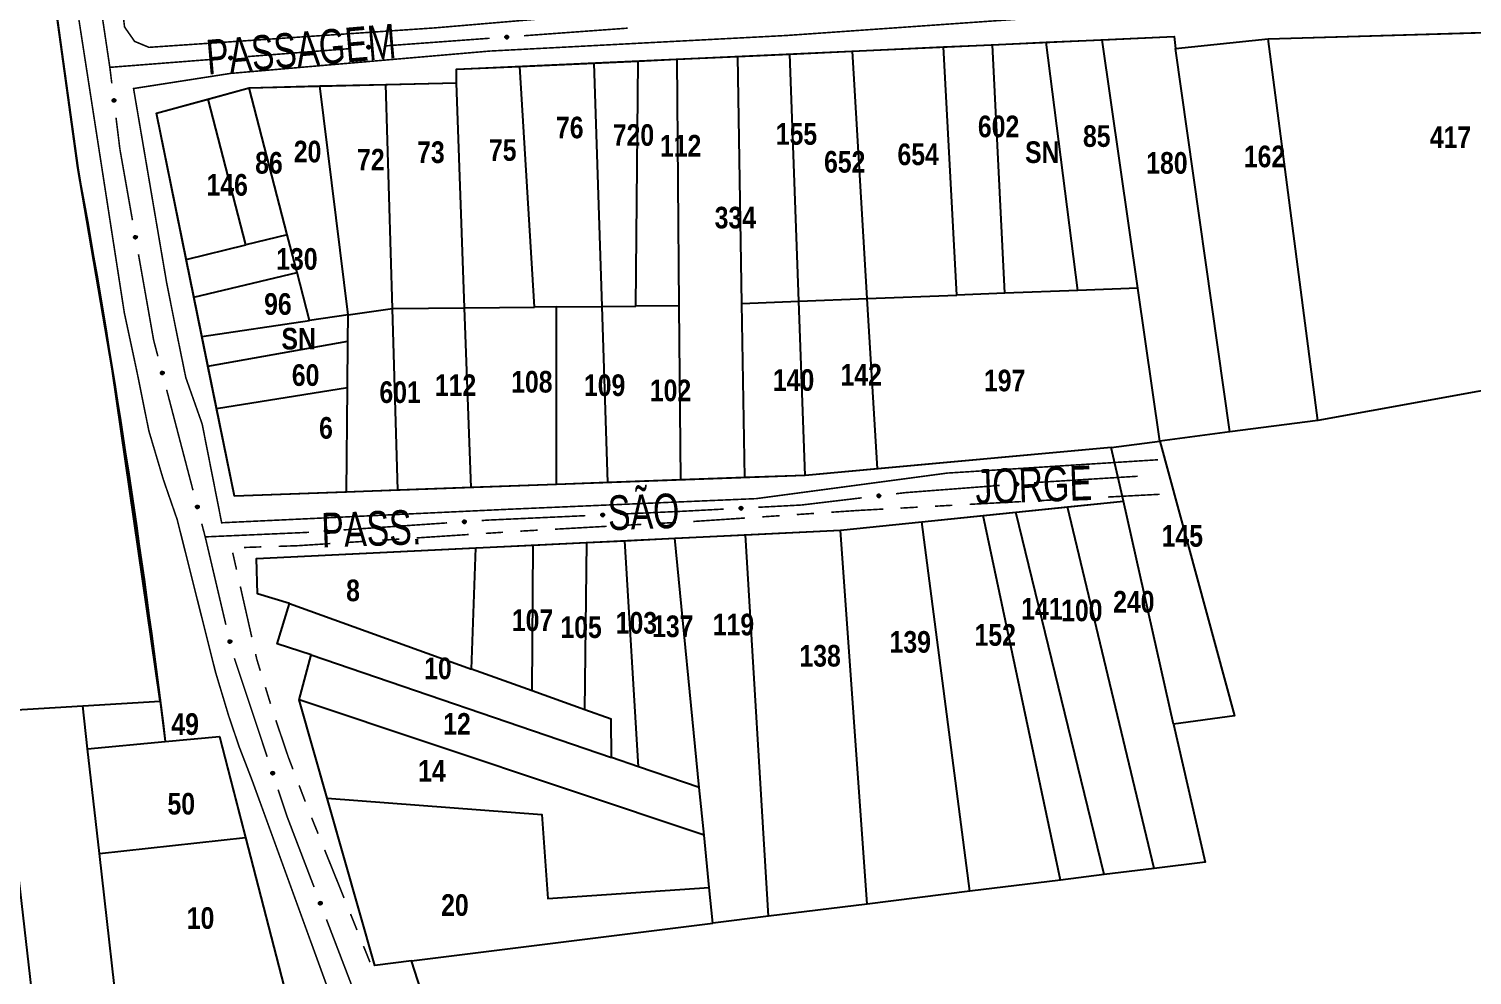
# Model space of a CAD drawing. Extents: x 203591 to 208218, y 4854879 to 4857795.
# Drawn here: x 204251.3 to 204418.1, y 4855908.1 to 4856017.5 of the extents above; entities that cross this region are included whole.
import ezdxf
from ezdxf.enums import TextEntityAlignment as Align

# ---------------------------------------------------------------- set-up
doc = ezdxf.new("R2010")
doc.units = 0
doc.header["$LTSCALE"] = 1.5
doc.header["$MEASUREMENT"] = 0
doc.linetypes.add('PHANTOMX2', pattern=[5, 2.5, -0.5, 0.5, -0.5, 0.5, -0.5])
doc.linetypes.add('TRACO_25', pattern=[8, 3, -1, 1, -1, 1, -1])
for name, color, linetype in [('CD-MALHA-LOTES', 40, 'CONTINUOUS'), ('RU-QUADRAS', 210, 'CONTINUOUS'), ('SV-EIXO-RUA-N-PAV', 6, 'CONTINUOUS'), ('SV-RUA-NAO-PAV-S-GUIA-C-GUIA', 7, 'PHANTOMX2'), ('SV-TXT-RUA-N-PAV-S-GUIA-C-GUIA', 7, 'CONTINUOUS'), ('Th_NmrPorta', 7, 'CONTINUOUS')]:
    doc.layers.add(name, color=color, linetype=linetype)
doc.styles.add('ARIAL', font='ARIAL.TTF')
doc.styles.get("Standard").update_dxf_attribs({"font": 'swisscbo.ttf'})

msp = doc.modelspace()

# ---------------------------------------------------------------- linework, layer by layer
at = {"layer": 'CD-MALHA-LOTES', "linetype": 'Continuous', "flags": 128}
for points in [[(204266.48, 4855939.79), (204260.93, 4855978.19), (204256.94, 4856001.4), (204253.98, 4856023)], [(204375.3, 4856016.21), (204383.62, 4856016.59), (204383.76, 4856015.18)], [(204383.76, 4856015.18), (204394.47, 4856016.31)], [(204394.47, 4856016.31), (204432.99, 4856017.43)], [(204400.24, 4855972.21), (204394.47, 4856016.31)], [(204339.23, 4856014.56), (204346.45, 4856014.89)], [(204346.45, 4856014.89), (204356.97, 4856015.37)], [(204348.17, 4855986.3), (204346.45, 4856014.89)], [(204356.97, 4856015.37), (204362.62, 4856015.63)], [(204358.53, 4855986.7), (204356.97, 4856015.37)], [(204362.62, 4856015.63), (204368.83, 4856015.91)], [(204364.04, 4855986.91), (204362.62, 4856015.63)], [(204368.83, 4856015.91), (204375.3, 4856016.21)], [(204372.48, 4855987.23), (204368.83, 4856015.91)], [(204379.43, 4855987.5), (204375.3, 4856016.21)], [(204390.07, 4855970.89), (204383.76, 4856015.18)], [(204300.7, 4856011.24), (204300.7, 4856012.79), (204308.02, 4856013.12)], [(204308.02, 4856013.12), (204316.62, 4856013.52)], [(204309.72, 4855985.31), (204308.02, 4856013.12)], [(204316.62, 4856013.52), (204321.7, 4856013.75)], [(204317.52, 4855985.37), (204316.62, 4856013.52)], [(204321.41, 4855985.41), (204321.7, 4856013.75)], [(204321.7, 4856013.75), (204326.2, 4856013.96)], [(204326.2, 4856013.96), (204333.19, 4856014.28)], [(204326.45, 4855985.45), (204326.2, 4856013.96)], [(204333.19, 4856014.28), (204339.23, 4856014.56)], [(204333.68, 4855985.74), (204333.19, 4856014.28)], [(204340.27, 4855985.99), (204339.23, 4856014.56)], [(204292.52, 4856011.04), (204300.7, 4856011.24)], [(204301.63, 4855985.24), (204300.7, 4856011.24)], [(204272.01, 4856009.36), (204276.75, 4856010.67)], [(204276.75, 4856010.67), (204284.91, 4856010.87)], [(204281.15, 4855993.67), (204276.75, 4856010.67)], [(204284.91, 4856010.87), (204292.52, 4856011.04)], [(204288.19, 4855984.42), (204284.91, 4856010.87)], [(204293.31, 4855985.17), (204292.52, 4856011.04)], [(204269.48, 4855990.82), (204266.04, 4856007.71), (204272.01, 4856009.36)], [(204276.36, 4855992.5), (204272.01, 4856009.36)], [(204281.15, 4855993.67), (204276.36, 4855992.5)], [(204282.28, 4855989.3), (204281.15, 4855993.67)], [(204269.48, 4855990.82), (204276.36, 4855992.5)], [(204270.37, 4855986.46), (204269.48, 4855990.82)], [(204270.37, 4855986.46), (204282.28, 4855989.3)], [(204283.71, 4855983.76), (204282.28, 4855989.3)], [(204271.29, 4855981.94), (204270.37, 4855986.46)], [(204340.27, 4855985.99), (204348.17, 4855986.3)], [(204348.17, 4855986.3), (204358.53, 4855986.7)], [(204349.35, 4855966.63), (204348.17, 4855986.3)], [(204364.04, 4855986.91), (204358.53, 4855986.7)], [(204372.48, 4855987.23), (204364.04, 4855986.91)], [(204379.43, 4855987.5), (204372.48, 4855987.23)], [(204381.96, 4855969.84), (204379.43, 4855987.5)], [(204288.19, 4855984.42), (204293.31, 4855985.17)], [(204293.31, 4855985.17), (204301.63, 4855985.24)], [(204293.94, 4855964.16), (204293.31, 4855985.17)], [(204301.63, 4855985.24), (204309.72, 4855985.31)], [(204302.38, 4855964.47), (204301.63, 4855985.24)], [(204312.25, 4855985.33), (204309.72, 4855985.31)], [(204312.25, 4855985.33), (204317.52, 4855985.37)], [(204312.26, 4855964.82), (204312.25, 4855985.33)], [(204317.52, 4855985.37), (204321.41, 4855985.41)], [(204318.17, 4855965.04), (204317.52, 4855985.37)], [(204326.45, 4855985.45), (204321.41, 4855985.41)], [(204326.63, 4855965.35), (204326.45, 4855985.45)], [(204333.68, 4855985.74), (204340.27, 4855985.99)], [(204334.02, 4855965.62), (204333.68, 4855985.74)], [(204341, 4855965.87), (204340.27, 4855985.99)], [(204271.29, 4855981.94), (204283.71, 4855983.76)], [(204288.19, 4855984.42), (204283.71, 4855983.76)], [(204288.16, 4855981.37), (204288.19, 4855984.42)], [(204271.99, 4855978.5), (204271.29, 4855981.94)], [(204271.99, 4855978.5), (204288.16, 4855981.37)], [(204288.11, 4855976.01), (204288.16, 4855981.37)], [(204449.53, 4855981.17), (204400.24, 4855972.21)], [(204272.99, 4855973.6), (204271.99, 4855978.5)], [(204272.99, 4855973.6), (204288.11, 4855976.01)], [(204288.01, 4855963.94), (204288.11, 4855976.01)], [(204288.01, 4855963.94), (204275.06, 4855963.47), (204272.99, 4855973.6)], [(204400.24, 4855972.21), (204390.07, 4855970.89)], [(204376.36, 4855969.11), (204381.96, 4855969.84)], [(204390.07, 4855970.89), (204381.96, 4855969.84)], [(204381.96, 4855969.84), (204390.59, 4855938.11), (204383.55, 4855937.13)], [(204376.36, 4855969.11), (204349.35, 4855966.63)], [(204377.77, 4855962.91), (204376.36, 4855969.11)], [(204349.35, 4855966.63), (204341, 4855965.87)], [(204312.26, 4855964.82), (204302.38, 4855964.47)], [(204318.17, 4855965.04), (204312.26, 4855964.82)], [(204326.63, 4855965.35), (204318.17, 4855965.04)], [(204334.02, 4855965.62), (204326.63, 4855965.35)], [(204341, 4855965.87), (204334.02, 4855965.62)], [(204293.94, 4855964.16), (204288.01, 4855963.94)], [(204302.38, 4855964.47), (204293.94, 4855964.16)], [(204371.29, 4855962.24), (204377.77, 4855962.91)], [(204383.55, 4855937.13), (204377.77, 4855962.91)], [(204354.48, 4855960.5), (204361.54, 4855961.23)], [(204361.54, 4855961.23), (204365.33, 4855961.62)], [(204370.48, 4855919.12), (204361.54, 4855961.23)], [(204365.33, 4855961.62), (204371.29, 4855962.24)], [(204375.52, 4855919.75), (204365.33, 4855961.62)], [(204381.3, 4855920.47), (204371.29, 4855962.24)], [(204345.08, 4855959.53), (204354.48, 4855960.5)], [(204360.02, 4855917.82), (204354.48, 4855960.5)], [(204309.57, 4855957.82), (204315.78, 4855958.12)], [(204315.54, 4855938.79), (204315.78, 4855958.12)], [(204315.78, 4855958.12), (204320.14, 4855958.33)], [(204320.14, 4855958.33), (204325.92, 4855958.61)], [(204321.75, 4855932.21), (204320.14, 4855958.33)], [(204325.92, 4855958.61), (204334.08, 4855959)], [(204328.76, 4855929.81), (204325.92, 4855958.61)], [(204334.08, 4855959), (204345.08, 4855959.53)], [(204336.76, 4855914.93), (204334.08, 4855959)], [(204348.16, 4855916.34), (204345.08, 4855959.53)], [(204281.4, 4855951.07), (204277.73, 4855952.2), (204277.59, 4855956.29), (204302.95, 4855957.51)], [(204302.44, 4855943.5), (204302.95, 4855957.51)], [(204302.95, 4855957.51), (204309.57, 4855957.82)], [(204309.45, 4855940.98), (204309.57, 4855957.82)], [(204283.93, 4855945.16), (204279.99, 4855946.42), (204281.4, 4855951.07)], [(204281.4, 4855951.07), (204302.44, 4855943.5)], [(204282.52, 4855939.94), (204283.93, 4855945.16)], [(204283.93, 4855945.16), (204318.63, 4855933.28)], [(204309.45, 4855940.98), (204302.44, 4855943.5)], [(204257.52, 4855939.25), (204266.48, 4855939.79)], [(204266.48, 4855939.79), (204267.06, 4855935.13)], [(204285.76, 4855928.57), (204282.52, 4855939.94)], [(204329.31, 4855924.29), (204282.52, 4855939.94)], [(204315.54, 4855938.79), (204309.45, 4855940.98)], [(204247.91, 4855938.67), (204257.52, 4855939.25)], [(204252.56, 4855898.2), (204247.91, 4855938.67)], [(204258.08, 4855934.27), (204257.52, 4855939.25)], [(204318.63, 4855933.28), (204318.59, 4855937.69), (204315.54, 4855938.79)], [(204383.55, 4855937.13), (204387.21, 4855921.2), (204381.3, 4855920.47)], [(204258.08, 4855934.27), (204267.06, 4855935.13)], [(204267.06, 4855935.13), (204273.33, 4855935.71), (204276.33, 4855924.03)], [(204259.45, 4855922.17), (204258.08, 4855934.27)], [(204321.75, 4855932.21), (204318.63, 4855933.28)], [(204328.76, 4855929.81), (204321.75, 4855932.21)], [(204329.31, 4855924.29), (204328.76, 4855929.81)], [(204295.49, 4855909.79), (204291.26, 4855909.23), (204285.76, 4855928.57)], [(204285.76, 4855928.57), (204310.56, 4855926.7), (204311.27, 4855916.98), (204329.9, 4855918.25)], [(204259.45, 4855922.17), (204276.33, 4855924.03)], [(204276.33, 4855924.03), (204281.05, 4855905.71), (204262.04, 4855899.3)], [(204329.9, 4855918.25), (204329.31, 4855924.29)], [(204262.04, 4855899.3), (204259.45, 4855922.17)], [(204375.52, 4855919.75), (204370.48, 4855919.12)], [(204381.3, 4855920.47), (204375.52, 4855919.75)], [(204330.31, 4855914.12), (204329.9, 4855918.25)], [(204370.48, 4855919.12), (204360.02, 4855917.82)], [(204348.16, 4855916.34), (204336.76, 4855914.93)], [(204360.02, 4855917.82), (204348.16, 4855916.34)], [(204336.76, 4855914.93), (204330.31, 4855914.12)], [(204295.49, 4855909.79), (204330.31, 4855914.12)], [(204446.15, 4855874.63), (204423.77, 4855870.34), (204423.21, 4855861.6), (204308.45, 4855844.56), (204302.11, 4855889.22), (204295.49, 4855909.79)]]:
    msp.add_lwpolyline(points, dxfattribs=at)
at = {"layer": 'RU-QUADRAS', "color": 6, "linetype": 'Continuous'}
msp.add_lwpolyline([(204246.61, 4856103.28), (204252.02, 4856024.44), (204253.77, 4856024.56), (204256.94, 4856001.4, -0.0144186442), (204267.06, 4855935.13), (204273.33, 4855935.71), (204281.05, 4855905.71), (204262.04, 4855899.3), (204228.53, 4855895.51)], format="xyb", dxfattribs=at)
msp.add_lwpolyline([(204302.11, 4855889.22), (204295.49, 4855909.79), (204291.26, 4855909.23), (204282.52, 4855939.94), (204283.93, 4855945.16), (204279.99, 4855946.42), (204281.4, 4855951.07), (204277.73, 4855952.2), (204277.59, 4855956.29), (204345.08, 4855959.53), (204377.77, 4855962.91), (204376.36, 4855969.11), (204341, 4855965.87), (204275.06, 4855963.47), (204266.04, 4856007.71), (204276.75, 4856010.67), (204300.7, 4856011.24), (204300.7, 4856012.79), (204383.62, 4856016.59), (204383.76, 4856015.18), (204394.47, 4856016.31), (204442.72, 4856017.72)], dxfattribs=at)
at = {"layer": 'SV-EIXO-RUA-N-PAV', "const_width": 0.18, "flags": 128}
for points in [[(204259.15, 4856023.05), (204260.629065, 4856013.159986)], [(204292.553426, 4856015.504149), (204304.521436, 4856016.379782)], [(204308.510773, 4856016.67166), (204320.478783, 4856017.547293)], [(204276.601604, 4856014.263512), (204288.565307, 4856015.196147)], [(204260.629065, 4856013.159986), (204260.65, 4856013.02)], [(204260.65, 4856013.02), (204272.613703, 4856013.952634)], [(204260.65, 4856013.02), (204260.876665, 4856011.175418)], [(204261.364521, 4856007.205279), (204261.730413, 4856004.227676)], [(204261.730413, 4856004.227676), (204261.81, 4856003.58)], [(204261.81, 4856003.58), (204263.261939, 4855995.359791)], [(204263.957691, 4855991.420764), (204265.697071, 4855981.573198)], [(204265.697071, 4855981.573198), (204265.71, 4855981.5)], [(204265.71, 4855981.5), (204266.198416, 4855979.637301)], [(204267.212953, 4855975.7681), (204270.256565, 4855964.160498)], [(204352.56, 4855963.88), (204363.45149, 4855964.715196)], [(204367.439781, 4855965.021032), (204368.436854, 4855965.097491)], [(204368.436854, 4855965.097491), (204368.6, 4855965.11)], [(204368.6, 4855965.11), (204379.415999, 4855965.774214)], [(204340.55, 4855962.45), (204347.519073, 4855963.27979)], [(204351.491017, 4855963.75272), (204352.484003, 4855963.870952)], [(204352.484003, 4855963.870952), (204352.56, 4855963.88)], [(204304.38, 4855960.71), (204315.598806, 4855961.219039)], [(204319.594695, 4855961.400348), (204326.5875, 4855961.717638)], [(204326.5875, 4855961.717638), (204326.86, 4855961.73)], [(204326.86, 4855961.73), (204331.580696, 4855961.978277)], [(204335.575175, 4855962.18836), (204339.569654, 4855962.398442)], [(204339.569654, 4855962.398442), (204340.55, 4855962.45)], [(204271.271103, 4855960.291297), (204271.524737, 4855959.323997)], [(204287.648874, 4855959.573936), (204299.621306, 4855960.38688)], [(204303.612117, 4855960.657861), (204304.38, 4855960.71)], [(204271.524737, 4855959.323997), (204271.67, 4855958.77)], [(204271.67, 4855958.77), (204282.659475, 4855959.251086)], [(204271.67, 4855958.77), (204274.056981, 4855948.619612)], [(204282.659475, 4855959.251086), (204283.32, 4855959.28)], [(204283.32, 4855959.28), (204283.658064, 4855959.302955)], [(204275.038386, 4855944.744466), (204278.83133, 4855933.35967)], [(204280.095645, 4855929.564739), (204281.043881, 4855926.71854)], [(204281.043881, 4855926.71854), (204281.16, 4855926.37)], [(204281.16, 4855926.37), (204284.246477, 4855918.307997)], [(204285.676623, 4855914.5724), (204289.967059, 4855903.365609)]]:
    msp.add_lwpolyline(points, dxfattribs=at)
at = {"layer": 'SV-EIXO-RUA-N-PAV', "flags": 128}
for points in [[(204306.364774, 4856016.625024), (204306.396214, 4856016.662488), (204306.430896, 4856016.688257), (204306.466009, 4856016.701425), (204306.500071, 4856016.70497), (204306.535327, 4856016.704671), (204306.570806, 4856016.696529), (204306.608181, 4856016.678769), (204306.645984, 4856016.647494), (204306.670047, 4856016.61023), (204306.684798, 4856016.576497), (204306.69054, 4856016.541191), (204306.689676, 4856016.506947), (204306.679999, 4856016.470373), (204306.661631, 4856016.432673), (204306.629263, 4856016.395421), (204306.595089, 4856016.370391), (204306.560791, 4856016.358547), (204306.525261, 4856016.352999), (204306.489272, 4856016.353735), (204306.454491, 4856016.361929), (204306.416566, 4856016.380491), (204306.380222, 4856016.412926), (204306.354868, 4856016.446726), (204306.342545, 4856016.480848), (204306.337872, 4856016.51595), (204306.337741, 4856016.551315), (204306.344441, 4856016.58732), (204306.364774, 4856016.625024)], [(204290.407457, 4856015.450166), (204290.438718, 4856015.48778), (204290.473277, 4856015.513714), (204290.508326, 4856015.527048), (204290.542371, 4856015.530756), (204290.577628, 4856015.530625), (204290.613145, 4856015.522652), (204290.650605, 4856015.50507), (204290.688556, 4856015.473975), (204290.712797, 4856015.436827), (204290.727708, 4856015.403164), (204290.733618, 4856015.367887), (204290.732917, 4856015.333639), (204290.723415, 4856015.297019), (204290.705227, 4856015.259231), (204290.673036, 4856015.221826), (204290.638981, 4856015.196633), (204290.604741, 4856015.184626), (204290.569238, 4856015.178909), (204290.533245, 4856015.179474), (204290.498426, 4856015.187502), (204290.460412, 4856015.205883), (204290.423915, 4856015.238144), (204290.3984, 4856015.271823), (204290.385915, 4856015.305886), (204290.381074, 4856015.340966), (204290.380774, 4856015.376329), (204290.387303, 4856015.412366), (204290.407457, 4856015.450166)], [(204274.455852, 4856014.206654), (204274.487114, 4856014.244267), (204274.521673, 4856014.270202), (204274.556722, 4856014.283536), (204274.590767, 4856014.287243), (204274.626024, 4856014.287113), (204274.661541, 4856014.279139), (204274.699001, 4856014.261557), (204274.736952, 4856014.230463), (204274.761193, 4856014.193315), (204274.776104, 4856014.159652), (204274.782014, 4856014.124374), (204274.781313, 4856014.090126), (204274.771811, 4856014.053507), (204274.753622, 4856014.015719), (204274.721432, 4856013.978314), (204274.687377, 4856013.953121), (204274.653137, 4856013.941114), (204274.617634, 4856013.935397), (204274.581641, 4856013.935961), (204274.546822, 4856013.94399), (204274.508808, 4856013.962371), (204274.47231, 4856013.994632), (204274.446796, 4856014.028311), (204274.434311, 4856014.062373), (204274.42947, 4856014.097453), (204274.42917, 4856014.132817), (204274.435699, 4856014.168853), (204274.455852, 4856014.206654)], [(204261.212328, 4856009.346382), (204261.251294, 4856009.316824), (204261.278739, 4856009.283452), (204261.293618, 4856009.24903), (204261.298835, 4856009.215184), (204261.300272, 4856009.179956), (204261.293885, 4856009.144119), (204261.277986, 4856009.105915), (204261.24861, 4856009.066619), (204261.212576, 4856009.040751), (204261.179609, 4856009.024358), (204261.144629, 4856009.016886), (204261.110384, 4856009.016063), (204261.073378, 4856009.023928), (204261.034819, 4856009.040418), (204260.99602, 4856009.070914), (204260.969338, 4856009.103815), (204260.95582, 4856009.137488), (204260.948531, 4856009.172702), (204260.947495, 4856009.208684), (204260.953967, 4856009.243826), (204260.97064, 4856009.282619), (204261.001247, 4856009.320515), (204261.033758, 4856009.347502), (204261.067232, 4856009.361489), (204261.102062, 4856009.367884), (204261.137377, 4856009.369755), (204261.173668, 4856009.364835), (204261.212328, 4856009.346382)], [(204263.693226, 4855993.550915), (204263.733691, 4855993.523445), (204263.762851, 4855993.491561), (204263.779519, 4855993.457968), (204263.786506, 4855993.424442), (204263.789792, 4855993.389339), (204263.785297, 4855993.353216), (204263.771427, 4855993.314229), (204263.744155, 4855993.273444), (204263.70953, 4855993.245719), (204263.67747, 4855993.227616), (204263.642931, 4855993.218317), (204263.608776, 4855993.215696), (204263.571408, 4855993.221607), (204263.532036, 4855993.236049), (204263.491689, 4855993.264464), (204263.463315, 4855993.295918), (204263.448047, 4855993.328834), (204263.438918, 4855993.363616), (204263.435993, 4855993.399494), (204263.44061, 4855993.434928), (204263.455222, 4855993.474543), (204263.483796, 4855993.513995), (204263.514844, 4855993.542652), (204263.547537, 4855993.558378), (204263.581983, 4855993.566595), (204263.617151, 4855993.570319), (204263.653651, 4855993.567312), (204263.693226, 4855993.550915)], [(204266.775723, 4855977.869603), (204266.818293, 4855977.845522), (204266.849955, 4855977.816122), (204266.869305, 4855977.783999), (204266.879003, 4855977.751155), (204266.885139, 4855977.716436), (204266.883603, 4855977.680067), (204266.872958, 4855977.640079), (204266.849101, 4855977.597207), (204266.816851, 4855977.566751), (204266.786374, 4855977.546095), (204266.752708, 4855977.534011), (204266.71888, 4855977.528615), (204266.681155, 4855977.53146), (204266.640737, 4855977.542644), (204266.598207, 4855977.567676), (204266.567364, 4855977.596712), (204266.549464, 4855977.628274), (204266.537529, 4855977.662196), (204266.531689, 4855977.697717), (204266.533403, 4855977.733408), (204266.544737, 4855977.774083), (204266.569999, 4855977.815732), (204266.598608, 4855977.846825), (204266.629911, 4855977.865164), (204266.663572, 4855977.876162), (204266.69832, 4855977.88274), (204266.734943, 4855977.882718), (204266.775723, 4855977.869603)], [(204365.293959, 4855964.966887), (204365.325268, 4855965.00446), (204365.359859, 4855965.030351), (204365.394926, 4855965.043641), (204365.428975, 4855965.047305), (204365.464232, 4855965.04713), (204365.499739, 4855965.039112), (204365.537177, 4855965.021483), (204365.575089, 4855964.99034), (204365.599282, 4855964.953161), (204365.614151, 4855964.919479), (204365.620016, 4855964.884195), (204365.619272, 4855964.849947), (204365.609723, 4855964.81334), (204365.591487, 4855964.775575), (204365.55925, 4855964.738211), (204365.525163, 4855964.713061), (204365.490907, 4855964.701097), (204365.455397, 4855964.695425), (204365.419405, 4855964.696035), (204365.384596, 4855964.704107), (204365.346606, 4855964.722537), (204365.310149, 4855964.754844), (204365.284677, 4855964.788555), (204365.272235, 4855964.822633), (204365.267438, 4855964.857719), (204365.267184, 4855964.893083), (204365.273758, 4855964.929112), (204365.293959, 4855964.966887)], [(204349.349357, 4855963.608576), (204349.379061, 4855963.64743), (204349.412536, 4855963.67475), (204349.447014, 4855963.689499), (204349.48088, 4855963.694589), (204349.516113, 4855963.695894), (204349.551925, 4855963.689372), (204349.590069, 4855963.67333), (204349.629255, 4855963.643806), (204349.654987, 4855963.607675), (204349.671256, 4855963.574647), (204349.678597, 4855963.539639), (204349.679291, 4855963.505391), (204349.671287, 4855963.468415), (204349.654651, 4855963.429918), (204349.62401, 4855963.391234), (204349.591009, 4855963.364676), (204349.557286, 4855963.351285), (204349.522044, 4855963.344128), (204349.486059, 4855963.343227), (204349.450941, 4855963.349831), (204349.412211, 4855963.36665), (204349.374431, 4855963.397399), (204349.347566, 4855963.430012), (204349.333705, 4855963.463538), (204349.327441, 4855963.498392), (204349.325702, 4855963.533714), (204349.330759, 4855963.569986), (204349.349357, 4855963.608576)], [(204270.833873, 4855962.3928), (204270.876442, 4855962.36872), (204270.908105, 4855962.339319), (204270.927455, 4855962.307196), (204270.937152, 4855962.274352), (204270.943289, 4855962.239633), (204270.941753, 4855962.203264), (204270.931107, 4855962.163277), (204270.907251, 4855962.120404), (204270.875001, 4855962.089948), (204270.844524, 4855962.069293), (204270.810858, 4855962.057209), (204270.77703, 4855962.051812), (204270.739305, 4855962.054657), (204270.698887, 4855962.065841), (204270.656357, 4855962.090873), (204270.625514, 4855962.119909), (204270.607613, 4855962.151471), (204270.595679, 4855962.185394), (204270.589839, 4855962.220914), (204270.591552, 4855962.256606), (204270.602887, 4855962.29728), (204270.628149, 4855962.33893), (204270.656758, 4855962.370023), (204270.68806, 4855962.388362), (204270.721722, 4855962.399359), (204270.75647, 4855962.405937), (204270.793093, 4855962.405916), (204270.833873, 4855962.3928)], [(204317.448228, 4855961.413148), (204317.480693, 4855961.449728), (204317.516076, 4855961.474527), (204317.55154, 4855961.486717), (204317.585687, 4855961.489317), (204317.620921, 4855961.488043), (204317.65616, 4855961.478921), (204317.69303, 4855961.460133), (204317.729952, 4855961.427823), (204317.752975, 4855961.389908), (204317.766786, 4855961.355779), (204317.771548, 4855961.320328), (204317.769736, 4855961.286121), (204317.75905, 4855961.249829), (204317.739645, 4855961.212652), (204317.706258, 4855961.176311), (204317.671404, 4855961.152236), (204317.636792, 4855961.141346), (204317.601122, 4855961.136785), (204317.565166, 4855961.138517), (204317.530626, 4855961.14767), (204317.493229, 4855961.167276), (204317.457797, 4855961.200704), (204317.433389, 4855961.235193), (204317.422016, 4855961.269643), (204317.418316, 4855961.304861), (204317.419164, 4855961.340216), (204317.426859, 4855961.376022), (204317.448228, 4855961.413148)], [(204333.428672, 4855962.185701), (204333.460873, 4855962.222513), (204333.496075, 4855962.247566), (204333.531451, 4855962.260011), (204333.565578, 4855962.262858), (204333.60082, 4855962.261837), (204333.636125, 4855962.252969), (204333.673129, 4855962.234447), (204333.710283, 4855962.202404), (204333.733578, 4855962.164655), (204333.747634, 4855962.130627), (204333.752651, 4855962.095211), (204333.751086, 4855962.060992), (204333.740662, 4855962.024624), (204333.721526, 4855961.987308), (204333.688401, 4855961.950727), (204333.653721, 4855961.926402), (204333.619188, 4855961.915263), (204333.583552, 4855961.910445), (204333.547585, 4855961.911918), (204333.51298, 4855961.920823), (204333.475442, 4855961.940158), (204333.439771, 4855961.97333), (204333.415115, 4855962.007643), (204333.403494, 4855962.04201), (204333.39954, 4855962.077201), (204333.400134, 4855962.112561), (204333.40757, 4855962.148421), (204333.428672, 4855962.185701)], [(204285.502661, 4855959.53854), (204285.534297, 4855959.575838), (204285.569114, 4855959.601426), (204285.604295, 4855959.614409), (204285.638375, 4855959.617776), (204285.673629, 4855959.617293), (204285.709064, 4855959.608964), (204285.746347, 4855959.591009), (204285.783985, 4855959.559536), (204285.807853, 4855959.522147), (204285.822427, 4855959.488337), (204285.827983, 4855959.453002), (204285.826941, 4855959.418763), (204285.817072, 4855959.38224), (204285.798507, 4855959.344636), (204285.765944, 4855959.307555), (204285.731639, 4855959.282704), (204285.69728, 4855959.27104), (204285.661722, 4855959.265678), (204285.625736, 4855959.266603), (204285.590999, 4855959.274979), (204285.553171, 4855959.293739), (204285.516998, 4855959.326363), (204285.491822, 4855959.360296), (204285.479678, 4855959.394482), (204285.475188, 4855959.429608), (204285.475242, 4855959.464973), (204285.482131, 4855959.500942), (204285.502661, 4855959.53854)], [(204301.465904, 4855960.622465), (204301.497539, 4855960.659763), (204301.532356, 4855960.685351), (204301.567537, 4855960.698334), (204301.601618, 4855960.701701), (204301.636871, 4855960.701218), (204301.672307, 4855960.692889), (204301.709589, 4855960.674934), (204301.747227, 4855960.643461), (204301.771095, 4855960.606072), (204301.785669, 4855960.572262), (204301.791226, 4855960.536927), (204301.790183, 4855960.502688), (204301.780314, 4855960.466165), (204301.761749, 4855960.428561), (204301.729187, 4855960.39148), (204301.694881, 4855960.366629), (204301.660523, 4855960.354965), (204301.624964, 4855960.349603), (204301.588979, 4855960.350528), (204301.554242, 4855960.358904), (204301.516414, 4855960.377664), (204301.48024, 4855960.410288), (204301.455064, 4855960.444221), (204301.44292, 4855960.478407), (204301.43843, 4855960.513533), (204301.438484, 4855960.548898), (204301.445373, 4855960.584867), (204301.465904, 4855960.622465)], [(204274.589081, 4855946.837784), (204274.631024, 4855946.812628), (204274.661927, 4855946.78243), (204274.680453, 4855946.749825), (204274.689311, 4855946.716744), (204274.694561, 4855946.681881), (204274.6921, 4855946.645563), (204274.680439, 4855946.605859), (204274.655499, 4855946.563608), (204274.622484, 4855946.533983), (204274.59149, 4855946.514111), (204274.557527, 4855946.502888), (204274.523573, 4855946.498355), (204274.485933, 4855946.50216), (204274.445812, 4855946.514369), (204274.403934, 4855946.540476), (204274.37384, 4855946.570289), (204274.356749, 4855946.602296), (204274.345683, 4855946.636512), (204274.340749, 4855946.672169), (204274.343371, 4855946.707806), (204274.355738, 4855946.748178), (204274.382052, 4855946.789171), (204274.411444, 4855946.819525), (204274.443203, 4855946.837061), (204274.477134, 4855946.847197), (204274.512038, 4855946.852889), (204274.548649, 4855946.851934), (204274.589081, 4855946.837784)], [(204279.52251, 4855931.633313), (204279.566557, 4855931.612056), (204279.600067, 4855931.584779), (204279.621468, 4855931.553984), (204279.633283, 4855931.521841), (204279.641667, 4855931.487596), (204279.642503, 4855931.451204), (204279.634483, 4855931.410608), (204279.613469, 4855931.366273), (204279.583271, 4855931.333782), (204279.554203, 4855931.311186), (204279.521395, 4855931.296935), (204279.487991, 4855931.289348), (204279.45016, 4855931.28973), (204279.409099, 4855931.298259), (204279.36503, 4855931.320468), (204279.332362, 4855931.347435), (204279.312444, 4855931.377764), (204279.298327, 4855931.410838), (204279.290186, 4855931.445902), (204279.289572, 4855931.48163), (204279.298234, 4855931.522956), (204279.320731, 4855931.566162), (204279.347255, 4855931.599052), (204279.377296, 4855931.61939), (204279.41017, 4855931.632556), (204279.444416, 4855931.641383), (204279.480963, 4855931.643746), (204279.52251, 4855931.633313)], [(204285.012983, 4855916.613739), (204285.057923, 4855916.594442), (204285.092601, 4855916.568666), (204285.115337, 4855916.538844), (204285.128556, 4855916.507252), (204285.138439, 4855916.473409), (204285.140876, 4855916.437089), (204285.134651, 4855916.396179), (204285.115609, 4855916.350962), (204285.08687, 4855916.317174), (204285.058825, 4855916.29332), (204285.026677, 4855916.277639), (204284.993639, 4855916.268588), (204284.955828, 4855916.267305), (204284.914432, 4855916.274018), (204284.869428, 4855916.294266), (204284.835604, 4855916.319768), (204284.81437, 4855916.349191), (204284.798811, 4855916.381611), (204284.789134, 4855916.416283), (204284.786948, 4855916.451949), (204284.793782, 4855916.493617), (204284.814355, 4855916.537771), (204284.839406, 4855916.571797), (204284.868523, 4855916.593438), (204284.900785, 4855916.608038), (204284.934609, 4855916.618364), (204284.971017, 4855916.622333), (204285.012983, 4855916.613739)]]:
    msp.add_lwpolyline(points, close=True, dxfattribs=at)
for points in [[(204306.337741, 4856016.551315), (204306.670047, 4856016.61023)], [(204306.337872, 4856016.51595), (204306.684798, 4856016.576497)], [(204306.341503, 4856016.535001), (204306.672331, 4856016.594779)], [(204306.342545, 4856016.480848), (204306.69054, 4856016.541191)], [(204306.342831, 4856016.498158), (204306.686106, 4856016.55611)], [(204306.344441, 4856016.58732), (204306.645984, 4856016.647494)], [(204306.345819, 4856016.569521), (204306.653412, 4856016.628967)], [(204306.352224, 4856016.463273), (204306.687135, 4856016.523349)], [(204306.354868, 4856016.446726), (204306.689676, 4856016.506947)], [(204306.355577, 4856016.60444), (204306.623705, 4856016.660998)], [(204306.364774, 4856016.625024), (204306.608181, 4856016.678769)], [(204306.369783, 4856016.428985), (204306.680197, 4856016.487269)], [(204306.380222, 4856016.412926), (204306.679999, 4856016.470373)], [(204306.382729, 4856016.644735), (204306.582149, 4856016.686689)], [(204306.396214, 4856016.662488), (204306.570806, 4856016.696529)], [(204306.402112, 4856016.398514), (204306.667816, 4856016.450791)], [(204306.415921, 4856016.677263), (204306.544309, 4856016.69897)], [(204306.416566, 4856016.380491), (204306.661631, 4856016.432673)], [(204306.430896, 4856016.688257), (204306.535327, 4856016.704671)], [(204306.440847, 4856016.373985), (204306.637744, 4856016.413018)], [(204306.454491, 4856016.361929), (204306.629263, 4856016.395421)], [(204306.476164, 4856016.358783), (204306.605813, 4856016.38195)], [(204306.489272, 4856016.353735), (204306.595089, 4856016.370391)], [(204290.380774, 4856015.376329), (204290.712797, 4856015.436827)], [(204290.381074, 4856015.340966), (204290.727708, 4856015.403164)], [(204290.384615, 4856015.360034), (204290.715154, 4856015.421387)], [(204290.385915, 4856015.305886), (204290.733618, 4856015.367887)], [(204290.386118, 4856015.323197), (204290.729113, 4856015.382784)], [(204290.387303, 4856015.412366), (204290.688556, 4856015.473975)], [(204290.388766, 4856015.394574), (204290.696072, 4856015.455484)], [(204290.395677, 4856015.288357), (204290.730298, 4856015.350028)], [(204290.398358, 4856015.429538), (204290.666213, 4856015.487373)], [(204290.3984, 4856015.271823), (204290.732917, 4856015.333639)], [(204290.407457, 4856015.450166), (204290.650605, 4856015.50507)], [(204290.413399, 4856015.254154), (204290.723532, 4856015.313915)], [(204290.423915, 4856015.238144), (204290.723415, 4856015.297019)], [(204290.425317, 4856015.469963), (204290.624535, 4856015.512866)], [(204290.438718, 4856015.48778), (204290.613145, 4856015.522652)], [(204290.445873, 4856015.223837), (204290.711325, 4856015.277379)], [(204290.458354, 4856015.502649), (204290.586638, 4856015.524967)], [(204290.460412, 4856015.205883), (204290.705227, 4856015.259231)], [(204290.473277, 4856015.513714), (204290.577628, 4856015.530625)], [(204290.484724, 4856015.199493), (204290.681433, 4856015.239463)], [(204290.498426, 4856015.187502), (204290.673036, 4856015.221826)], [(204290.520113, 4856015.184459), (204290.64965, 4856015.208244)], [(204290.533245, 4856015.179474), (204290.638981, 4856015.196633)], [(204274.42917, 4856014.132817), (204274.761193, 4856014.193315)], [(204274.42947, 4856014.097453), (204274.776104, 4856014.159652)], [(204274.433011, 4856014.116522), (204274.76355, 4856014.177874)], [(204274.434311, 4856014.062373), (204274.782014, 4856014.124374)], [(204274.434514, 4856014.079685), (204274.777509, 4856014.139271)], [(204274.435699, 4856014.168853), (204274.736952, 4856014.230463)], [(204274.437161, 4856014.151062), (204274.744468, 4856014.211972)], [(204274.444073, 4856014.044845), (204274.778694, 4856014.106516)], [(204274.446754, 4856014.186026), (204274.714609, 4856014.243861)], [(204274.446796, 4856014.028311), (204274.781313, 4856014.090126)], [(204274.455852, 4856014.206654), (204274.699001, 4856014.261557)], [(204274.461795, 4856014.010641), (204274.771928, 4856014.070403)], [(204274.47231, 4856013.994632), (204274.771811, 4856014.053507)], [(204274.473713, 4856014.22645), (204274.672931, 4856014.269354)], [(204274.487114, 4856014.244267), (204274.661541, 4856014.279139)], [(204274.494269, 4856013.980325), (204274.759721, 4856014.033866)], [(204274.50675, 4856014.259136), (204274.635033, 4856014.281455)], [(204274.508808, 4856013.962371), (204274.753622, 4856014.015719)], [(204274.521673, 4856014.270202), (204274.626024, 4856014.287113)], [(204274.53312, 4856013.95598), (204274.729829, 4856013.995951)], [(204274.546822, 4856013.94399), (204274.721432, 4856013.978314)], [(204274.568509, 4856013.940946), (204274.698046, 4856013.964731)], [(204274.581641, 4856013.935961), (204274.687377, 4856013.953121)], [(204260.947495, 4856009.208684), (204260.969338, 4856009.103815)], [(204260.951891, 4856009.222025), (204260.981411, 4856009.093673)], [(204260.953967, 4856009.243826), (204260.99602, 4856009.070914)], [(204260.965337, 4856009.258047), (204261.014013, 4856009.06331)], [(204260.97064, 4856009.282619), (204261.034819, 4856009.040418)], [(204260.98793, 4856009.297942), (204261.053219, 4856009.035132)], [(204261.001247, 4856009.320515), (204261.073378, 4856009.023928)], [(204261.016773, 4856009.331732), (204261.090263, 4856009.024562)], [(204261.033758, 4856009.347502), (204261.110384, 4856009.016063)], [(204261.050155, 4856009.350957), (204261.12664, 4856009.019408)], [(204261.067232, 4856009.361489), (204261.144629, 4856009.016886)], [(204261.084536, 4856009.362055), (204261.159311, 4856009.022048)], [(204261.102062, 4856009.367884), (204261.179609, 4856009.024358)], [(204261.121269, 4856009.365194), (204261.197255, 4856009.037709)], [(204261.137377, 4856009.369755), (204261.212576, 4856009.040751)], [(204261.15596, 4856009.362583), (204261.230471, 4856009.058288)], [(204261.173668, 4856009.364835), (204261.24861, 4856009.066619)], [(204261.191316, 4856009.354555), (204261.261001, 4856009.089535)], [(204261.212328, 4856009.346382), (204261.277986, 4856009.105915)], [(204261.232898, 4856009.329419), (204261.284616, 4856009.132306)], [(204261.251294, 4856009.316824), (204261.293885, 4856009.144119)], [(204261.267021, 4856009.297868), (204261.29502, 4856009.170704)], [(204261.278739, 4856009.283452), (204261.300272, 4856009.179956)], [(204263.435993, 4855993.399494), (204263.463315, 4855993.295918)], [(204263.439682, 4855993.413048), (204263.475904, 4855993.286424)], [(204263.44061, 4855993.434928), (204263.491689, 4855993.264464)], [(204263.451217, 4855993.449726), (204263.510056, 4855993.257815)], [(204263.455222, 4855993.474543), (204263.532036, 4855993.236049)], [(204263.471683, 4855993.490754), (204263.550689, 4855993.231737)], [(204263.483796, 4855993.513995), (204263.571408, 4855993.221607)], [(204263.498711, 4855993.526012), (204263.588236, 4855993.223127)], [(204263.514844, 4855993.542652), (204263.608776, 4855993.215696)], [(204263.531037, 4855993.546964), (204263.624835, 4855993.219891)], [(204263.547537, 4855993.558378), (204263.642931, 4855993.218317)], [(204263.564787, 4855993.559853), (204263.657321, 4855993.224244)], [(204263.581983, 4855993.566595), (204263.67747, 4855993.227616)], [(204263.601305, 4855993.564918), (204263.694391, 4855993.241877)], [(204263.617151, 4855993.570319), (204263.70953, 4855993.245719)], [(204263.636085, 4855993.564133), (204263.726479, 4855993.264172)], [(204263.653651, 4855993.567312), (204263.744155, 4855993.273444)], [(204263.671814, 4855993.557973), (204263.755325, 4855993.29698)], [(204263.693226, 4855993.550915), (204263.771427, 4855993.314229)], [(204263.71466, 4855993.535056), (204263.776661, 4855993.340932)], [(204263.733691, 4855993.523445), (204263.785297, 4855993.353216)], [(204263.750392, 4855993.505341), (204263.785033, 4855993.379824)], [(204263.762851, 4855993.491561), (204263.789792, 4855993.389339)], [(204266.69832, 4855977.88274), (204266.816851, 4855977.566751)], [(204266.734943, 4855977.882718), (204266.849101, 4855977.597207)], [(204266.531689, 4855977.697717), (204266.567364, 4855977.596712)], [(204266.533403, 4855977.733408), (204266.598207, 4855977.567676)], [(204266.534262, 4855977.711526), (204266.580685, 4855977.588276)], [(204266.542768, 4855977.749022), (204266.617055, 4855977.562546)], [(204266.544737, 4855977.774083), (204266.640737, 4855977.542644)], [(204266.559822, 4855977.791582), (204266.659679, 4855977.539867)], [(204266.569999, 4855977.815732), (204266.681155, 4855977.53146)], [(204266.583885, 4855977.828926), (204266.697803, 4855977.534346)], [(204266.598608, 4855977.846825), (204266.71888, 4855977.528615)], [(204266.614396, 4855977.852443), (204266.734544, 4855977.534105)], [(204266.629911, 4855977.865164), (204266.752708, 4855977.534011)], [(204266.646983, 4855977.868041), (204266.766567, 4855977.541092)], [(204266.663572, 4855977.876162), (204266.786374, 4855977.546095)], [(204266.682966, 4855977.876065), (204266.802076, 4855977.561687)], [(204266.717694, 4855977.878118), (204266.83224, 4855977.586525)], [(204266.753807, 4855977.874891), (204266.858316, 4855977.621575)], [(204266.775723, 4855977.869603), (204266.872958, 4855977.640079)], [(204266.798378, 4855977.855544), (204266.875997, 4855977.66712)], [(204266.818293, 4855977.845522), (204266.883603, 4855977.680067)], [(204266.836414, 4855977.82884), (204266.881172, 4855977.706564)], [(204266.849955, 4855977.816122), (204266.885139, 4855977.716436)], [(204365.267184, 4855964.893083), (204365.599282, 4855964.953161)], [(204365.267438, 4855964.857719), (204365.614151, 4855964.919479)], [(204365.271003, 4855964.876783), (204365.60162, 4855964.937718)], [(204365.272235, 4855964.822633), (204365.620016, 4855964.884195)], [(204365.27246, 4855964.839945), (204365.61553, 4855964.899097)], [(204365.273758, 4855964.929112), (204365.575089, 4855964.99034)], [(204365.275198, 4855964.911318), (204365.582581, 4855964.97184)], [(204365.281975, 4855964.805093), (204365.616673, 4855964.86634)], [(204365.284677, 4855964.788555), (204365.619272, 4855964.849947)], [(204365.284834, 4855964.94627), (204365.552762, 4855965.003766)], [(204365.293959, 4855964.966887), (204365.537177, 4855965.021483)], [(204365.299653, 4855964.770867), (204365.609862, 4855964.830236)], [(204365.310149, 4855964.754844), (204365.609723, 4855964.81334)], [(204365.311845, 4855964.98666), (204365.511116, 4855965.029312)], [(204365.325268, 4855965.00446), (204365.499739, 4855965.039112)], [(204365.332089, 4855964.740509), (204365.597609, 4855964.793715)], [(204365.344923, 4855965.019305), (204365.473234, 4855965.041461)], [(204365.346606, 4855964.722537), (204365.591487, 4855964.775575)], [(204365.359859, 4855965.030351), (204365.464232, 4855965.04713)], [(204365.37091, 4855964.716115), (204365.567669, 4855964.755837)], [(204365.384596, 4855964.704107), (204365.55925, 4855964.738211)], [(204365.406279, 4855964.701037), (204365.535847, 4855964.724658)], [(204365.419405, 4855964.696035), (204365.525163, 4855964.713061)], [(204349.325702, 4855963.533714), (204349.654987, 4855963.607675)], [(204349.327441, 4855963.498392), (204349.671256, 4855963.574647)], [(204349.330203, 4855963.517588), (204349.657971, 4855963.592343)], [(204349.330759, 4855963.569986), (204349.629255, 4855963.643806)], [(204349.332944, 4855963.552269), (204349.637517, 4855963.625636)], [(204349.333204, 4855963.480843), (204349.673489, 4855963.55434)], [(204349.333705, 4855963.463538), (204349.678597, 4855963.539639)], [(204349.341106, 4855963.587595), (204349.606385, 4855963.656283)], [(204349.344173, 4855963.446421), (204349.676006, 4855963.52166)], [(204349.347566, 4855963.430012), (204349.679291, 4855963.505391)], [(204349.349357, 4855963.608576), (204349.590069, 4855963.67333)], [(204349.363272, 4855963.412967), (204349.670716, 4855963.485302)], [(204349.366397, 4855963.629083), (204349.563703, 4855963.680058)], [(204349.374431, 4855963.397399), (204349.671287, 4855963.468415)], [(204349.379061, 4855963.64743), (204349.551925, 4855963.689372)], [(204349.396953, 4855963.383998), (204349.660007, 4855963.448299)], [(204349.398077, 4855963.663086), (204349.525345, 4855963.690607)], [(204349.412211, 4855963.36665), (204349.654651, 4855963.429918)], [(204349.412536, 4855963.67475), (204349.516113, 4855963.695894)], [(204349.436763, 4855963.361255), (204349.631682, 4855963.409198)], [(204349.450941, 4855963.349831), (204349.62401, 4855963.391234)], [(204349.472734, 4855963.347673), (204349.601196, 4855963.376711)], [(204349.486059, 4855963.343227), (204349.591009, 4855963.364676)], [(204270.589839, 4855962.220914), (204270.625514, 4855962.119909)], [(204270.591552, 4855962.256606), (204270.656357, 4855962.090873)], [(204270.592411, 4855962.234723), (204270.638835, 4855962.111473)], [(204270.600918, 4855962.27222), (204270.675205, 4855962.085744)], [(204270.602887, 4855962.29728), (204270.698887, 4855962.065841)], [(204270.617971, 4855962.314779), (204270.717829, 4855962.063064)], [(204270.628149, 4855962.33893), (204270.739305, 4855962.054657)], [(204270.642035, 4855962.352123), (204270.755953, 4855962.057544)], [(204270.656758, 4855962.370023), (204270.77703, 4855962.051812)], [(204270.672546, 4855962.37564), (204270.792693, 4855962.057303)], [(204270.68806, 4855962.388362), (204270.810858, 4855962.057209)], [(204270.705133, 4855962.391238), (204270.824717, 4855962.064289)], [(204270.721722, 4855962.399359), (204270.844524, 4855962.069293)], [(204270.741116, 4855962.399263), (204270.860226, 4855962.084885)], [(204270.75647, 4855962.405937), (204270.875001, 4855962.089948)], [(204270.775844, 4855962.401315), (204270.89039, 4855962.109722)], [(204270.793093, 4855962.405916), (204270.907251, 4855962.120404)], [(204270.811956, 4855962.398088), (204270.916466, 4855962.144772)], [(204270.833873, 4855962.3928), (204270.931107, 4855962.163277)], [(204270.856528, 4855962.378741), (204270.934147, 4855962.190317)], [(204270.876442, 4855962.36872), (204270.941753, 4855962.203264)], [(204270.894564, 4855962.352038), (204270.939322, 4855962.229762)], [(204270.908105, 4855962.339319), (204270.943289, 4855962.239633)], [(204317.418316, 4855961.304861), (204317.766786, 4855961.355779)], [(204317.419164, 4855961.340216), (204317.752975, 4855961.389908)], [(204317.422016, 4855961.269643), (204317.771548, 4855961.320328)], [(204317.422474, 4855961.323805), (204317.75483, 4855961.374399)], [(204317.422781, 4855961.286939), (204317.767529, 4855961.335364)], [(204317.426859, 4855961.376022), (204317.729952, 4855961.427823)], [(204317.427743, 4855961.358192), (204317.736864, 4855961.409098)], [(204317.431204, 4855961.251807), (204317.76765, 4855961.302587)], [(204317.433389, 4855961.235193), (204317.769736, 4855961.286121)], [(204317.438465, 4855961.392827), (204317.708056, 4855961.441939)], [(204317.447807, 4855961.217046), (204317.759716, 4855961.266713)], [(204317.448228, 4855961.413148), (204317.69303, 4855961.460133)], [(204317.457797, 4855961.200704), (204317.75905, 4855961.249829)], [(204317.466722, 4855961.432355), (204317.667226, 4855961.468771)], [(204317.47928, 4855961.185692), (204317.74633, 4855961.230591)], [(204317.480693, 4855961.449728), (204317.65616, 4855961.478921)], [(204317.493229, 4855961.167276), (204317.739645, 4855961.212652)], [(204317.500802, 4855961.463952), (204317.629742, 4855961.482095)], [(204317.516076, 4855961.474527), (204317.620921, 4855961.488043)], [(204333.39954, 4855962.077201), (204333.747634, 4855962.130627)], [(204333.400134, 4855962.112561), (204333.733578, 4855962.164655)], [(204333.403494, 4855962.04201), (204333.752651, 4855962.095211)], [(204333.403561, 4855962.096174), (204333.735545, 4855962.149161)], [(204333.404134, 4855962.059311), (204333.748524, 4855962.110217)], [(204333.40757, 4855962.148421), (204333.710283, 4855962.202404)], [(204333.408583, 4855962.130598), (204333.71733, 4855962.183729)], [(204333.41281, 4855962.024241), (204333.748881, 4855962.077442)], [(204333.415115, 4855962.007643), (204333.751086, 4855962.060992)], [(204333.419055, 4855962.165309), (204333.688285, 4855962.216362)], [(204333.428672, 4855962.185701), (204333.673129, 4855962.234447)], [(204333.429663, 4855961.9896), (204333.741206, 4855962.041512)], [(204333.439771, 4855961.97333), (204333.740662, 4855962.024624)], [(204333.447027, 4855962.20504), (204333.647264, 4855962.242899)], [(204333.460873, 4855962.222513), (204333.636125, 4855962.252969)], [(204333.461361, 4855961.958474), (204333.728081, 4855962.005295)], [(204333.475442, 4855961.940158), (204333.721526, 4855961.987308)], [(204333.480878, 4855962.236881), (204333.609684, 4855962.255953)], [(204333.496075, 4855962.247566), (204333.60082, 4855962.261837)], [(204333.499585, 4855961.933156), (204333.697241, 4855961.968146)], [(204333.51298, 4855961.920823), (204333.688401, 4855961.950727)], [(204333.534583, 4855961.917233), (204333.66468, 4855961.937739)], [(204333.547585, 4855961.911918), (204333.653721, 4855961.926402)], [(204285.482131, 4855959.500942), (204285.783985, 4855959.559536)], [(204285.483415, 4855959.483137), (204285.791316, 4855959.540971)], [(204285.493357, 4855959.518004), (204285.761777, 4855959.573157)], [(204285.502661, 4855959.53854), (204285.746347, 4855959.591009)], [(204285.520719, 4855959.558156), (204285.720356, 4855959.599065)], [(204285.534297, 4855959.575838), (204285.709064, 4855959.608964)], [(204285.554081, 4855959.59051), (204285.682581, 4855959.611545)], [(204285.569114, 4855959.601426), (204285.673629, 4855959.617293)], [(204301.43843, 4855960.513533), (204301.785669, 4855960.572262)], [(204301.438484, 4855960.548898), (204301.771095, 4855960.606072)], [(204301.442162, 4855960.532565), (204301.773298, 4855960.590609)], [(204301.44292, 4855960.478407), (204301.791226, 4855960.536927)], [(204301.443296, 4855960.495715), (204301.78687, 4855960.551868)], [(204301.445373, 4855960.584867), (204301.747227, 4855960.643461)], [(204301.446658, 4855960.567062), (204301.754558, 4855960.624896)], [(204301.452507, 4855960.460781), (204301.787727, 4855960.519103)], [(204301.455064, 4855960.444221), (204301.790183, 4855960.502688)], [(204301.456599, 4855960.601929), (204301.725019, 4855960.657082)], [(204301.465904, 4855960.622465), (204301.709589, 4855960.674934)], [(204301.469885, 4855960.426402), (204301.780601, 4855960.483059)], [(204301.48024, 4855960.410288), (204301.780314, 4855960.466165)], [(204301.483961, 4855960.642081), (204301.683598, 4855960.68299)], [(204301.497539, 4855960.659763), (204301.672307, 4855960.692889)], [(204301.502054, 4855960.395763), (204301.768029, 4855960.446647)], [(204301.516414, 4855960.377664), (204301.761749, 4855960.428561)], [(204301.517324, 4855960.674435), (204301.645824, 4855960.69547)], [(204301.532356, 4855960.685351), (204301.636871, 4855960.701218)], [(204301.540661, 4855960.371031), (204301.737759, 4855960.409032)], [(204301.554242, 4855960.358904), (204301.729187, 4855960.39148)], [(204301.575897, 4855960.355644), (204301.705666, 4855960.378132)], [(204301.588979, 4855960.350528), (204301.694881, 4855960.366629)], [(204317.517321, 4855961.160099), (204317.715223, 4855961.193666)], [(204317.530626, 4855961.14767), (204317.706258, 4855961.176311)], [(204317.552203, 4855961.143925), (204317.682444, 4855961.163494)], [(204317.565166, 4855961.138517), (204317.671404, 4855961.152236)], [(204285.475188, 4855959.429608), (204285.822427, 4855959.488337)], [(204285.475242, 4855959.464973), (204285.807853, 4855959.522147)], [(204285.478919, 4855959.44864), (204285.810056, 4855959.506684)], [(204285.479678, 4855959.394482), (204285.827983, 4855959.453002)], [(204285.480054, 4855959.41179), (204285.823628, 4855959.467943)], [(204285.489264, 4855959.376856), (204285.824485, 4855959.435178)], [(204285.491822, 4855959.360296), (204285.826941, 4855959.418763)], [(204285.506643, 4855959.342477), (204285.817359, 4855959.399134)], [(204285.516998, 4855959.326363), (204285.817072, 4855959.38224)], [(204285.538812, 4855959.311838), (204285.804787, 4855959.362722)], [(204285.553171, 4855959.293739), (204285.798507, 4855959.344636)], [(204285.577418, 4855959.287106), (204285.774517, 4855959.325107)], [(204285.590999, 4855959.274979), (204285.765944, 4855959.307555)], [(204285.612655, 4855959.271719), (204285.742424, 4855959.294207)], [(204285.625736, 4855959.266603), (204285.731639, 4855959.282704)], [(204274.340749, 4855946.672169), (204274.37384, 4855946.570289)], [(204274.343371, 4855946.707806), (204274.403934, 4855946.540476)], [(204274.343672, 4855946.685908), (204274.386942, 4855946.561516)], [(204274.353131, 4855946.723176), (204274.422645, 4855946.534868)], [(204274.355738, 4855946.748178), (204274.445812, 4855946.514369)], [(204274.371263, 4855946.765287), (204274.464677, 4855946.511111)], [(204274.382052, 4855946.789171), (204274.485933, 4855946.50216)], [(204274.39627, 4855946.802006), (204274.502649, 4855946.504621)], [(204274.411444, 4855946.819525), (204274.523573, 4855946.498355)], [(204274.42737, 4855946.824739), (204274.539371, 4855946.503444)], [(204274.443203, 4855946.837061), (204274.557527, 4855946.502888)], [(204274.460343, 4855946.839502), (204274.571562, 4855946.509613)], [(204274.477134, 4855946.847197), (204274.59149, 4855946.514111)], [(204274.496519, 4855946.846607), (204274.607584, 4855946.529298)], [(204274.512038, 4855946.852889), (204274.622484, 4855946.533983)], [(204274.531288, 4855946.847775), (204274.638371, 4855946.553359)], [(204274.548649, 4855946.851934), (204274.655499, 4855946.563608)], [(204274.567307, 4855946.843629), (204274.665331, 4855946.587733)], [(204274.589081, 4855946.837784), (204274.680439, 4855946.605859)], [(204274.611371, 4855946.823153), (204274.684166, 4855946.632813)], [(204274.631024, 4855946.812628), (204274.6921, 4855946.645563)], [(204274.648715, 4855946.795489), (204274.690344, 4855946.672113)], [(204274.661927, 4855946.78243), (204274.694561, 4855946.681881)], [(204279.289572, 4855931.48163), (204279.36503, 4855931.320468)], [(204279.290186, 4855931.445902), (204279.332362, 4855931.347435)], [(204279.291854, 4855931.45985), (204279.346204, 4855931.339884)], [(204279.297901, 4855931.497821), (204279.384172, 4855931.316577)], [(204279.298234, 4855931.522956), (204279.409099, 4855931.298259)], [(204279.312147, 4855931.5414), (204279.428182, 4855931.296721)], [(204279.320731, 4855931.566162), (204279.45016, 4855931.28973)], [(204279.333728, 4855931.580232), (204279.466585, 4855931.293695)], [(204279.347255, 4855931.599052), (204279.487991, 4855931.289348)], [(204279.362643, 4855931.605685), (204279.503263, 4855931.295846)], [(204279.377296, 4855931.61939), (204279.521395, 4855931.296935)], [(204279.394145, 4855931.623372), (204279.534764, 4855931.304903)], [(204279.41017, 4855931.632556), (204279.554203, 4855931.311186)], [(204279.42953, 4855931.633722), (204279.568856, 4855931.327767)], [(204279.444416, 4855931.641383), (204279.583271, 4855931.333782)], [(204279.46405, 4855931.638032), (204279.597339, 4855931.354516)], [(204279.480963, 4855931.643746), (204279.613469, 4855931.366273)], [(204279.500296, 4855931.637163), (204279.621077, 4855931.391189)], [(204279.52251, 4855931.633313), (204279.634483, 4855931.410608)], [(204279.546033, 4855931.620759), (204279.635756, 4855931.437789)], [(204279.566557, 4855931.612056), (204279.642503, 4855931.451204)], [(204279.585727, 4855931.596589), (204279.638351, 4855931.477487)], [(204279.600067, 4855931.584779), (204279.641667, 4855931.487596)], [(204284.786948, 4855916.451949), (204284.869428, 4855916.294266)], [(204284.789134, 4855916.416283), (204284.835604, 4855916.319768)], [(204284.790186, 4855916.43029), (204284.849765, 4855916.312834)], [(204284.793782, 4855916.493617), (204284.914432, 4855916.274018)], [(204284.794556, 4855916.468491), (204284.888722, 4855916.291221)], [(204284.80687, 4855916.512655), (204284.933564, 4855916.273321)], [(204284.814355, 4855916.537771), (204284.955828, 4855916.267305)], [(204284.826721, 4855916.552399), (204284.972063, 4855916.271988)], [(204284.839406, 4855916.571797), (204284.993639, 4855916.268588)], [(204284.854487, 4855916.579101), (204285.00861, 4855916.275753)], [(204284.868523, 4855916.593438), (204285.026677, 4855916.277639)], [(204284.88518, 4855916.598157), (204285.039682, 4855916.286187)], [(204284.900785, 4855916.608038), (204285.058825, 4855916.29332)], [(204284.920075, 4855916.610055), (204285.072734, 4855916.31053)], [(204284.934609, 4855916.618364), (204285.08687, 4855916.317174)], [(204284.954372, 4855916.61588), (204285.100013, 4855916.338506)], [(204284.971017, 4855916.622333), (204285.115609, 4855916.350962)], [(204284.990621, 4855916.616608), (204285.122113, 4855916.376189)], [(204285.012983, 4855916.613739), (204285.134651, 4855916.396179)], [(204285.037035, 4855916.602233), (204285.134726, 4855916.42339)], [(204285.057923, 4855916.594442), (204285.140876, 4855916.437089)], [(204285.077755, 4855916.579834), (204285.135571, 4855916.463163)], [(204285.092601, 4855916.568666), (204285.138439, 4855916.473409)]]:
    msp.add_lwpolyline(points, dxfattribs=at)
at = {"layer": 'SV-RUA-NAO-PAV-S-GUIA-C-GUIA', "linetype": 'TRACO_25', "const_width": 0.18, "flags": 128}
for points in [[(204256.38, 4856023.02), (204258.13, 4856011.72), (204262.32, 4855984.68), (204263.79, 4855977.81), (204265.16, 4855971.01), (204266.82, 4855965.43), (204268.44, 4855960.74), (204272.87, 4855943.11), (204274.4, 4855938.03), (204275.6, 4855934.5), (204277.1, 4855930.61), (204286.6, 4855904.49), (204286.69, 4855903.93), (204272.01, 4855900.56), (204243.15, 4855896.06), (204212.69, 4855893.05), (204174.16, 4855889.17), (204147.78, 4855886.55), (204144.48, 4855886.55), (204141.89, 4855886.82), (204138.49, 4855887.32), (204136.57, 4855887.95), (204128.94, 4855891.77), (204120.82, 4855896.37), (204116.93, 4855898.39), (204113.57, 4855899.74), (204110.56, 4855899.95), (204107.3, 4855900.21), (204103.95, 4855900.18), (204098.61, 4855899.74), (204071.47, 4855897.27), (204050.72, 4855895.28), (204018.68, 4855890.93), (204013.27, 4855890.4), (204008.66, 4855889.71), (204004.15, 4855888.57), (203998.74, 4855887.19), (203993.68, 4855885.87), (203987.98, 4855884.66), (203982.35, 4855883.03), (203977.41, 4855881.17), (203972.92, 4855879.6), (203952.3, 4855872.58), (203943.89, 4855867.58)], [(204261.7, 4856023.02), (204262.35, 4856017.68), (204263.51, 4856016.02), (204265.17, 4856015.33), (204298.22, 4856017.58), (204329.5, 4856020.24), (204361.87, 4856022.07), (204374.47, 4856022.57), (204395.3, 4856021.92), (204406.3, 4856021.18), (204416.48, 4856020.76), (204431.26, 4856021.52), (204446.66, 4856023.02)], [(204381.75, 4855967.68), (204357.41, 4855966.14), (204335.34, 4855963.19), (204306.92, 4855961.97), (204273.57, 4855960.4), (204271.32, 4855971.8), (204269.43, 4855977.16), (204268.25, 4855982.93), (204267.22, 4855988.09), (204263.39, 4856010.57), (204274.61, 4856012.32), (204304.55, 4856014.9), (204338.83, 4856016.7), (204371.82, 4856019.02), (204391.8, 4856018.76), (204408.31, 4856018.76), (204427.85, 4856018.94), (204437.97, 4856019.63), (204451.36, 4856020.57), (204467.8, 4856021.56), (204467.99, 4856023.02)]]:
    msp.add_lwpolyline(points, dxfattribs=at)
at = {"layer": 'SV-RUA-NAO-PAV-S-GUIA-C-GUIA', "const_width": 0.18, "flags": 128}
for points in [[(204365.982272, 4855962.84608), (204359.990624, 4855962.529609)], [(204369.976704, 4855963.05706), (204367.979488, 4855962.95157)], [(204373.971136, 4855963.26804), (204371.97392, 4855963.16255)], [(204381.96, 4855963.69), (204375.968352, 4855963.37353)], [(204338.030264, 4855961.216155), (204336.034741, 4855961.082413)], [(204342.02131, 4855961.483641), (204340.025787, 4855961.349898)], [(204347.04, 4855961.82), (204344.016833, 4855961.617383)], [(204348.008594, 4855961.873158), (204347.04, 4855961.82)], [(204350.005588, 4855961.982759), (204348.008594, 4855961.873158)], [(204353.999578, 4855962.201961), (204352.002583, 4855962.09236)], [(204357.993567, 4855962.421164), (204355.996572, 4855962.311563)], [(204310.080615, 4855959.544213), (204308.083737, 4855959.432513)], [(204318.068129, 4855959.991013), (204312.077494, 4855959.655913)], [(204322.061885, 4855960.214413), (204320.065007, 4855960.102713)], [(204326.055642, 4855960.437813), (204324.058764, 4855960.326113)], [(204328.24, 4855960.56), (204328.05252, 4855960.549513)], [(204329.050409, 4855960.614313), (204328.24, 4855960.56)], [(204334.039217, 4855960.94867), (204329.050409, 4855960.614313)], [(204283.137131, 4855957.799622), (204282.38, 4855957.75)], [(204286.130708, 4855957.995826), (204283.137131, 4855957.799622)], [(204290.122144, 4855958.257431), (204288.126426, 4855958.126629)], [(204294.11358, 4855958.519037), (204292.117862, 4855958.388234)], [(204302.096453, 4855959.042248), (204296.109298, 4855958.64984)], [(204306.087889, 4855959.303853), (204304.092171, 4855959.17305)], [(204274.846991, 4855956.936978), (204275.28704, 4855954.985989)], [(204278.141012, 4855957.61165), (204276.142077, 4855957.54641)], [(204282.38, 4855957.75), (204280.139948, 4855957.67689)], [(204275.72709, 4855953.035001), (204275.947115, 4855952.059506)], [(204275.947115, 4855952.059506), (204276.15, 4855951.16)], [(204276.15, 4855951.16), (204277.050068, 4855947.182674)], [(204277.491505, 4855945.231999), (204277.63, 4855944.62)], [(204277.63, 4855944.62), (204278.034408, 4855943.308405)], [(204278.623699, 4855941.397192), (204279.21299, 4855939.485978)], [(204279.830558, 4855937.583906), (204281.112549, 4855933.794909)], [(204281.112549, 4855933.794909), (204281.28, 4855933.3)], [(204281.28, 4855933.3), (204281.806776, 4855931.919565)], [(204282.519826, 4855930.050993), (204283.232875, 4855928.182421)], [(204283.967331, 4855926.322255), (204284.716217, 4855924.467755)], [(204285.465103, 4855922.613255), (204287.711762, 4855917.049756)], [(204288.460648, 4855915.195256), (204289.209534, 4855913.340756)], [(204289.95842, 4855911.486257), (204290.707306, 4855909.631757)]]:
    msp.add_lwpolyline(points, dxfattribs=at)

# ---------------------------------------------------------------- texts
at = {"layer": 'SV-TXT-RUA-N-PAV-S-GUIA-C-GUIA', "style": 'ARIAL', "width": 0.7}
for s, rotation, p in [('PASSAGEM', 5, (204271.98, 4856012.18)), ('JORGE', 2, (204360.72, 4855962.56)), ('SÃO', 2, (204318.26, 4855959.53)), ('PASS.', 2, (204285.16, 4855957.53))]:
    msp.add_text(s, height=4, rotation=rotation, dxfattribs=at).set_placement(p)
at = {"layer": 'Th_NmrPorta', "color": 1}
for s, p in [('76', (204312.197109, 4856006.069037)), ('720', (204318.763164, 4856005.201822)), ('155', (204337.594115, 4856005.32571)), ('602', (204360.946971, 4856006.192925)), ('85', (204373.087979, 4856005.077934)), ('20', (204281.901893, 4856003.289981)), ('75', (204304.454119, 4856003.467392)), ('112', (204324.214229, 4856003.962944)), ('417', (204413.165693, 4856004.954046)), ('86', (204277.441931, 4856001.989159)), ('72', (204289.215916, 4856002.352402)), ('73', (204296.153635, 4856003.219617)), ('652', (204343.169067, 4856002.104626)), ('654', (204351.655384, 4856002.971841)), ('SN', (204366.398036, 4856003.219617)), ('180', (204380.397361, 4856001.980738)), ('162', (204391.671154, 4856002.724065)), ('146', (204271.82077, 4855999.442462)), ('334', (204330.532508, 4855995.662459)), ('130', (204279.875414, 4855990.883827)), ('96', (204278.473417, 4855985.676408)), ('SN', (204280.47627, 4855981.670701)), ('60', (204281.677982, 4855977.464709)), ('108', (204307.019029, 4855976.69289)), ('140', (204337.262113, 4855976.893175)), ('142', (204345.073241, 4855977.494031)), ('197', (204361.647667, 4855976.835364)), ('601', (204291.797344, 4855975.491178)), ('112', (204298.206474, 4855976.292319)), ('109', (204315.431012, 4855976.292319)), ('102', (204323.041855, 4855975.691463)), ('6', (204284.825668, 4855971.365534)), ('145', (204382.177986, 4855958.884683)), ('8', (204287.953709, 4855952.584504)), ('141', (204365.954875, 4855950.472699)), ('100', (204370.561437, 4855950.272413)), ('240', (204376.569997, 4855951.27384)), ('107', (204307.102772, 4855949.136828)), ('105', (204312.710761, 4855948.335687)), ('103', (204319.098275, 4855948.840653)), ('137', (204323.304267, 4855948.440083)), ('119', (204330.314253, 4855948.640368)), ('139', (204350.743357, 4855946.637515)), ('152', (204360.557338, 4855947.438656)), ('138', (204340.32852, 4855945.035232)), ('10', (204296.966549, 4855943.571664)), ('49', (204267.760366, 4855937.139086)), ('12', (204299.169687, 4855937.162534)), ('14', (204296.26542, 4855931.733986)), ('50', (204267.310366, 4855927.939086)), ('20', (204298.923483, 4855916.232685)), ('10', (204269.540366, 4855914.729086))]:
    msp.add_text(s, height=2.5, dxfattribs=at).set_placement(p, align=Align.MIDDLE_LEFT)

doc.saveas('drawing.dxf')
